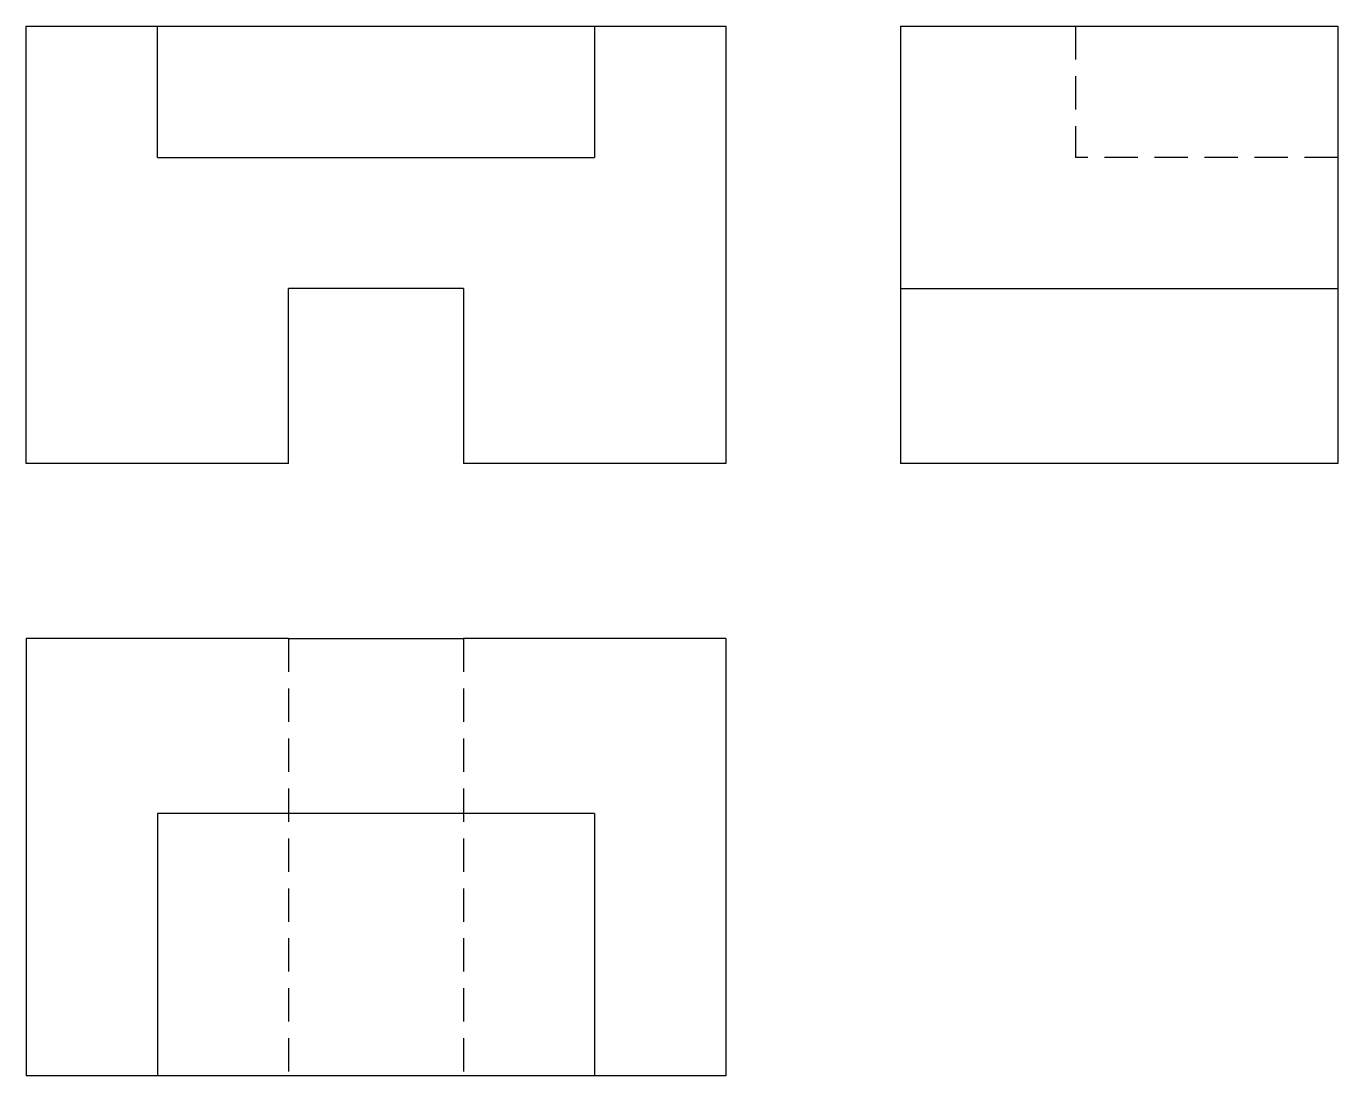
# Model space of a CAD drawing. Header units: millimetres. Extents: x 2655 to 2805, y 1703 to 1823.
import ezdxf

# ---------------------------------------------------------------- set-up
doc = ezdxf.new("R2010")
doc.units = ezdxf.units.MM
doc.header["$LTSCALE"] = 0.3
doc.linetypes.add('DASHED', pattern=[19.05, 12.7, -6.35])

msp = doc.modelspace()

# ---------------------------------------------------------------- linework, layer by layer
for p, q in [((2655.5, 1772.85), (2655.5, 1822.85)), ((2655.5, 1822.85), (2735.5, 1822.85)), ((2670.5, 1807.85), (2670.5, 1822.85)), ((2720.5, 1822.85), (2720.5, 1807.85)), ((2735.5, 1822.85), (2735.5, 1772.85)), ((2755.5, 1822.85), (2755.5, 1772.85)), ((2755.5, 1822.85), (2805.5, 1822.85)), ((2805.5, 1822.85), (2805.5, 1772.85)), ((2670.5, 1807.85), (2720.5, 1807.85)), ((2685.5, 1772.85), (2685.5, 1792.85)), ((2705.5, 1792.85), (2685.5, 1792.85)), ((2705.5, 1792.85), (2705.5, 1772.85)), ((2755.5, 1792.85), (2805.5, 1792.85)), ((2685.5, 1772.85), (2655.5, 1772.85)), ((2735.5, 1772.85), (2705.5, 1772.85)), ((2805.5, 1772.85), (2755.5, 1772.85)), ((2655.5, 1752.85), (2655.5, 1702.85)), ((2685.5, 1752.85), (2655.5, 1752.85)), ((2685.5, 1752.85), (2705.5, 1752.85)), ((2735.5, 1752.85), (2705.5, 1752.85)), ((2735.5, 1752.85), (2735.5, 1702.85)), ((2670.5, 1732.85), (2670.5, 1702.85)), ((2720.5, 1732.85), (2670.5, 1732.85)), ((2720.5, 1732.85), (2720.5, 1702.85)), ((2735.5, 1702.85), (2655.5, 1702.85))]:
    msp.add_line(p, q)
at = {"linetype": 'DASHED'}
for p, q in [((2775.5, 1822.85), (2775.5, 1807.85)), ((2805.5, 1807.85), (2775.5, 1807.85)), ((2685.5, 1752.85), (2685.5, 1702.85)), ((2705.5, 1752.85), (2705.5, 1702.85))]:
    msp.add_line(p, q, dxfattribs=at)

doc.saveas('drawing.dxf')
